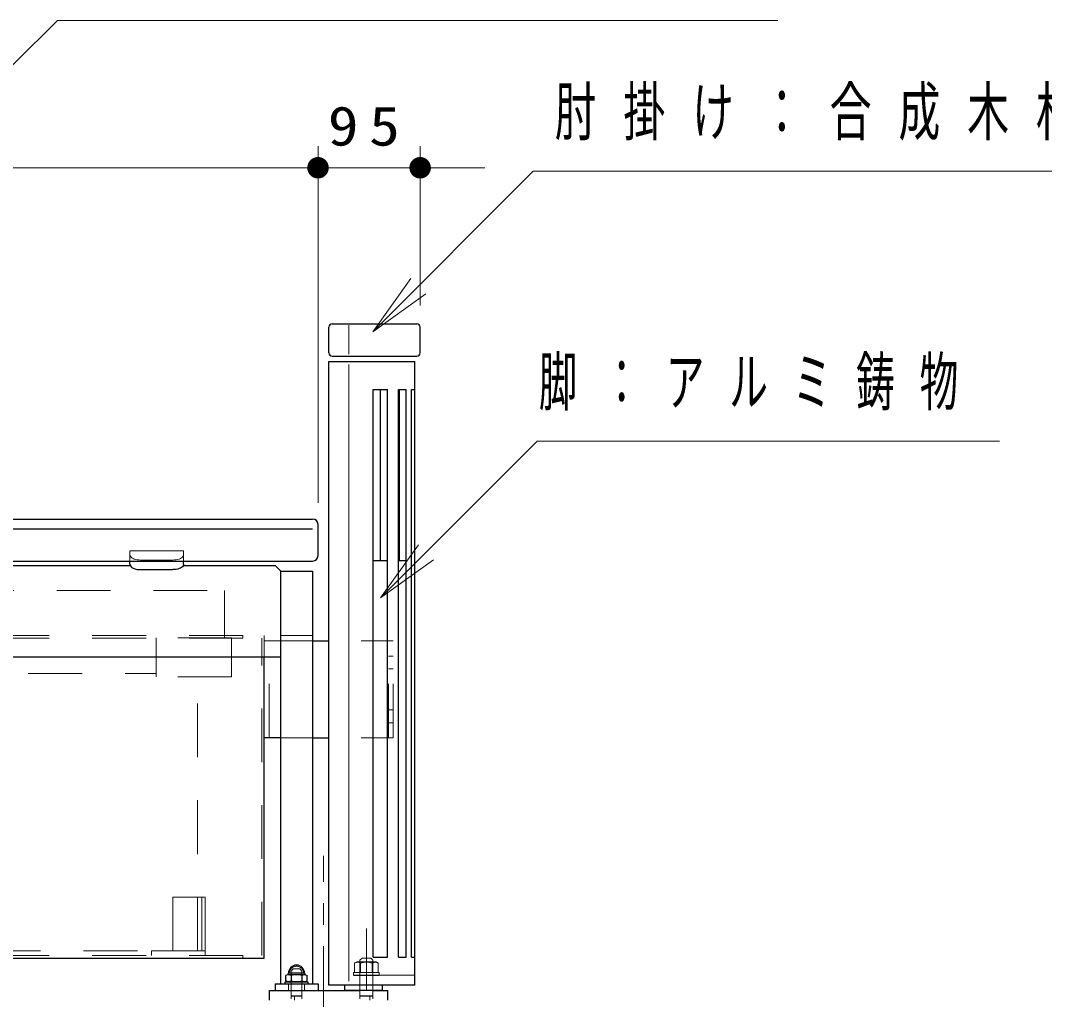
# Model space of a CAD drawing. Units: millimetres on the paper, scale 1:20. Extents: x -365 to 27, y 0 to 257.
# Drawn here: x -257.24 to -209.62, y 108.69 to 154.22 of the extents above; entities that cross this region are included whole.
import ezdxf

# ---------------------------------------------------------------- set-up
doc = ezdxf.new("R2010")
doc.units = ezdxf.units.MM
doc.linetypes.add('USER1', pattern=[4.5, 2.5, -2])
doc.linetypes.add('USER2', pattern=[6, 3, -1, 1, -1])
doc.layers.add('1_20', color=7, linetype='Continuous', lineweight=25)
doc.styles.add('ＭＳ ゴシック', font='')
doc.styles.get('ＭＳ ゴシック').set_extended_font_data('MS Gothic')

# ---------------------------------------------------------------- blocks, each defined once
blk = doc.blocks.new('filled_dot')
at = {"color": 0, "linetype": 'Continuous', "lineweight": -2, "const_width": 1.25}
blk.add_lwpolyline([(-0.625, 0, 1), (0.625, 0, 1)], format="xyb", close=True, dxfattribs=at)

msp = doc.modelspace()

# ---------------------------------------------------------------- linework, layer by layer
at = {"layer": '1_20', "lineweight": 13}
for p, q in [((-243.407, 131.788), (-243.407, 148.37)), ((-243.407, 131.788), (-243.407, 148.37)), ((-238.657, 140.962), (-238.657, 148.37)), ((-321.407, 147.37), (-240.407, 147.37)), ((-246.407, 147.37), (-235.657, 147.37)), ((-240.863, 139.746), (-239.095, 142.221)), ((-240.863, 139.746), (-238.741, 141.867)), ((-238.388, 141.514), (-240.863, 139.746)), ((-241.978, 138.702), (-241.978, 140.056)), ((-241.978, 109.544), (-241.978, 138.224)), ((-240.505, 127.365), (-238.737, 129.84)), ((-240.505, 127.365), (-238.384, 129.487)), ((-238.03, 129.133), (-240.505, 127.365))]:
    msp.add_line(p, q, dxfattribs=at)
at = {"layer": '1_20'}
for p, q in [((-242.757, 140.112), (-238.807, 140.112)), ((-242.907, 138.762), (-242.907, 139.962)), ((-238.657, 138.762), (-238.657, 139.962)), ((-242.757, 138.612), (-238.807, 138.612)), ((-242.907, 109.362), (-242.907, 138.362)), ((-242.907, 138.362), (-238.907, 138.362)), ((-238.907, 109.362), (-238.907, 138.362)), ((-240.842, 110.662), (-240.842, 137.062)), ((-240.842, 137.062), (-240.171, 137.062)), ((-240.499, 129.112), (-240.499, 137.062)), ((-240.171, 110.662), (-240.171, 137.062)), ((-239.669, 110.662), (-239.669, 137.062)), ((-239.669, 137.062), (-239.302, 137.062)), ((-239.611, 129.112), (-239.611, 137.062)), ((-239.302, 110.662), (-239.302, 137.062)), ((-239.055, 110.662), (-239.055, 137.062)), ((-239.055, 137.062), (-238.925, 137.062)), ((-318.157, 131.033), (-243.657, 131.033)), ((-318.157, 130.575), (-243.657, 130.575)), ((-243.407, 129.331), (-243.407, 130.783)), ((-318.157, 129.081), (-243.657, 129.081)), ((-252.157, 128.93), (-252.157, 129.081)), ((-249.657, 128.93), (-249.657, 129.081)), ((-240.842, 129.112), (-240.171, 129.112)), ((-239.669, 129.112), (-239.302, 129.112)), ((-279.672, 128.87), (-252.142, 128.87)), ((-251.657, 128.68), (-250.157, 128.68)), ((-249.672, 128.87), (-245.407, 128.87)), ((-245.157, 128.62), (-245.407, 128.87)), ((-245.157, 128.62), (-245.157, 124.82)), ((-245.157, 128.612), (-243.657, 128.612)), ((-243.657, 128.612), (-243.657, 109.412)), ((-245.157, 128.487), (-245.157, 109.412)), ((-243.657, 125.362), (-242.907, 125.362)), ((-280.907, 124.62), (-245.157, 124.62)), ((-245.157, 120.862), (-245.907, 120.862)), ((-243.657, 120.862), (-242.907, 120.862)), ((-240.842, 110.662), (-240.171, 110.662)), ((-239.669, 110.662), (-239.302, 110.662)), ((-239.055, 110.662), (-238.925, 110.662)), ((-244.831, 109.837), (-244.897, 109.799)), ((-244.897, 109.55), (-244.897, 109.799)), ((-244.831, 109.512), (-244.897, 109.55)), ((-243.983, 109.837), (-244.831, 109.837)), ((-244.07, 109.912), (-244.745, 109.912)), ((-244.652, 109.799), (-244.652, 109.55)), ((-244.162, 109.799), (-244.162, 109.55)), ((-243.983, 109.837), (-243.917, 109.799)), ((-243.983, 109.512), (-243.917, 109.55)), ((-243.917, 109.55), (-243.917, 109.799)), ((-241.757, 109.812), (-240.557, 109.812)), ((-245.407, 109.412), (-243.407, 109.412)), ((-245.407, 109.412), (-245.407, 109.112)), ((-245.407, 109.112), (-243.407, 109.112)), ((-244.932, 109.412), (-244.932, 109.512)), ((-244.932, 109.512), (-243.882, 109.512)), ((-244.932, 109.412), (-243.882, 109.412)), ((-243.983, 109.512), (-244.831, 109.512)), ((-243.882, 109.512), (-243.882, 109.412)), ((-243.407, 109.412), (-243.407, 109.112)), ((-238.907, 109.362), (-242.907, 109.362)), ((-242.157, 109.112), (-242.157, 109.362)), ((-240.407, 109.112), (-242.157, 109.112)), ((-240.407, 109.112), (-240.407, 109.362))]:
    msp.add_line(p, q, dxfattribs=at)
at = {"layer": '1_20', "linetype": 'USER1', "lineweight": 13}
for p, q in [((-249.657, 129.557), (-252.157, 129.557)), ((-252.157, 129.557), (-252.157, 128.93)), ((-249.657, 129.557), (-249.657, 128.93)), ((-251.657, 129.126), (-250.157, 129.126)), ((-314.057, 127.702), (-247.757, 127.702)), ((-247.757, 125.502), (-247.757, 127.702)), ((-250.932, 125.502), (-250.932, 123.702)), ((-247.432, 125.502), (-250.932, 125.502)), ((-247.432, 125.502), (-247.432, 123.702)), ((-245.907, 125.612), (-245.907, 124.62)), ((-245.157, 125.612), (-243.657, 125.612)), ((-310.882, 123.852), (-250.932, 123.852)), ((-247.432, 123.702), (-250.932, 123.702)), ((-249.007, 110.952), (-249.007, 123.702)), ((-312.807, 110.952), (-249.007, 110.952)), ((-241.705, 110.38), (-241.607, 110.437)), ((-241.705, 109.937), (-241.705, 110.38)), ((-240.707, 110.437), (-241.607, 110.437)), ((-241.431, 109.937), (-241.431, 110.38)), ((-240.883, 109.937), (-240.883, 110.38)), ((-240.608, 110.38), (-240.707, 110.437)), ((-240.608, 109.937), (-240.608, 110.38)), ((-238.907, 109.812), (-242.907, 109.812)), ((-241.757, 109.812), (-241.757, 109.937)), ((-241.757, 109.937), (-240.557, 109.937)), ((-241.705, 109.937), (-240.608, 109.937)), ((-240.557, 109.937), (-240.557, 109.812)), ((-244.782, 109.412), (-244.782, 109.112)), ((-244.032, 109.412), (-244.032, 109.112))]:
    msp.add_line(p, q, dxfattribs=at)
at = {"layer": '1_20', "color": 4, "linetype": 'USER1', "lineweight": 13}
for p, q in [((-280.907, 125.612), (-245.907, 125.612)), ((-280.907, 125.497), (-246.022, 125.497)), ((-246.907, 125.497), (-246.907, 125.612)), ((-246.022, 110.727), (-246.022, 125.497)), ((-245.907, 125.362), (-239.907, 125.362)), ((-245.682, 120.862), (-245.682, 125.362)), ((-240.132, 120.862), (-240.132, 125.362)), ((-239.907, 120.862), (-239.907, 125.362)), ((-239.907, 124.66), (-240.132, 124.66)), ((-239.907, 124.06), (-240.132, 124.06)), ((-239.907, 122.16), (-240.132, 122.16)), ((-239.907, 121.56), (-240.132, 121.56)), ((-245.907, 120.862), (-239.907, 120.862)), ((-250.157, 113.452), (-248.657, 113.452)), ((-250.157, 110.952), (-250.157, 113.452)), ((-248.807, 110.952), (-248.807, 113.452)), ((-248.657, 110.952), (-248.657, 113.452)), ((-280.907, 110.727), (-246.022, 110.727)), ((-251.157, 110.952), (-248.657, 110.952)), ((-251.157, 110.952), (-251.157, 110.727)), ((-248.657, 110.952), (-248.657, 110.727)), ((-246.907, 110.612), (-246.907, 110.727))]:
    msp.add_line(p, q, dxfattribs=at)
at = {"layer": '1_20', "color": 4}
for p, q in [((-245.907, 110.612), (-245.907, 124.62)), ((-280.907, 110.612), (-245.907, 110.612))]:
    msp.add_line(p, q, dxfattribs=at)
at = {"layer": '1_20', "linetype": 'USER2', "lineweight": 13}
for p, q in [((-243.157, 90.162), (-243.157, 115.371)), ((-241.157, 109.112), (-241.157, 111.988))]:
    msp.add_line(p, q, dxfattribs=at)
at = {"layer": '1_20', "color": 2, "linetype": 'USER1', "lineweight": 13}
for p, q in [((-241.357, 110.612), (-241.457, 110.512)), ((-241.457, 108.712), (-241.457, 110.512)), ((-241.357, 110.612), (-240.957, 110.612)), ((-240.857, 110.512), (-240.957, 110.612)), ((-240.857, 108.712), (-240.857, 110.512)), ((-244.657, 110.012), (-244.557, 110.112)), ((-244.657, 108.712), (-244.657, 110.012)), ((-244.557, 110.112), (-244.257, 110.112)), ((-244.157, 110.012), (-244.257, 110.112)), ((-244.157, 108.712), (-244.157, 110.012))]:
    msp.add_line(p, q, dxfattribs=at)
at = {"layer": '1_20', "color": 2}
for p, q in [((-245.657, 109.112), (-244.657, 109.112)), ((-245.657, 108.662), (-245.657, 109.112)), ((-244.157, 109.112), (-241.457, 109.112)), ((-240.857, 109.112), (-240.157, 109.112)), ((-240.157, 108.662), (-240.157, 109.112)), ((-244.657, 108.862), (-244.157, 108.862)), ((-241.457, 108.862), (-240.857, 108.862))]:
    msp.add_line(p, q, dxfattribs=at)
at = {"layer": '1_20', "color": 2, "lineweight": 13}
for p, q in [((-244.5, 108.662), (-244.5, 108.862)), ((-241, 108.662), (-241, 108.862))]:
    msp.add_line(p, q, dxfattribs=at)
at = {"layer": '1_20', "lineweight": 13}
for points in [[(-279.62, 130.326), (-255.523, 154.22), (-222.024, 154.22)], [(-240.863, 139.746), (-233.401, 147.207), (-195.963, 147.207)], [(-240.505, 127.365), (-233.219, 134.651), (-211.72, 134.651)]]:
    msp.add_lwpolyline(points, dxfattribs=at)
at = {"layer": '1_20', "linetype": 'USER1', "lineweight": 13}
for points in [[(-252.157, 129.376), (-252.151, 129.337), (-252.133, 129.299), (-252.103, 129.263), (-252.062, 129.229), (-252.011, 129.199), (-251.951, 129.174), (-251.884, 129.153), (-251.812, 129.138), (-251.735, 129.129), (-251.657, 129.126)], [(-249.657, 129.376), (-249.663, 129.337), (-249.681, 129.299), (-249.712, 129.263), (-249.752, 129.229), (-249.803, 129.199), (-249.863, 129.174), (-249.93, 129.153), (-250.002, 129.138), (-250.079, 129.129), (-250.157, 129.126)]]:
    msp.add_lwpolyline(points, dxfattribs=at)
at = {"layer": '1_20'}
for points in [[(-252.157, 128.93), (-252.151, 128.891), (-252.133, 128.853), (-252.103, 128.817), (-252.062, 128.784), (-252.011, 128.754), (-251.951, 128.728), (-251.884, 128.708), (-251.812, 128.693), (-251.735, 128.684), (-251.657, 128.68)], [(-249.657, 128.93), (-249.663, 128.891), (-249.681, 128.853), (-249.712, 128.817), (-249.752, 128.784), (-249.803, 128.754), (-249.863, 128.728), (-249.93, 128.708), (-250.002, 128.693), (-250.079, 128.684), (-250.157, 128.68)]]:
    msp.add_lwpolyline(points, dxfattribs=at)
for centre, radius, start, end in [((-242.757, 139.962), 0.15, 90, 180), ((-238.807, 139.962), 0.15, 0, 90), ((-242.757, 138.762), 0.15, 180, 270), ((-238.807, 138.762), 0.15, 270, 0), ((-243.657, 130.783), 0.25, 0, 90), ((-243.657, 129.331), 0.25, 270, 0), ((-244.407, 109.912), 0.375, 0, 180), ((-244.831, 109.394), 0.443, 66.135, 90), ((-244.831, 109.955), 0.443, 270, 293.8651), ((-244.745, 109.837), 0.075, 90, 180), ((-244.407, 109.026), 0.811, 72.412, 107.5881), ((-244.407, 110.323), 0.811, 252.4119, 287.5881), ((-243.983, 109.394), 0.443, 90, 113.8651), ((-243.983, 109.955), 0.443, 246.1349, 270), ((-244.07, 109.837), 0.075, 0, 90)]:
    msp.add_arc(centre, radius, start, end, dxfattribs=at)
at = {"layer": '1_20', "linetype": 'USER1', "lineweight": 13}
for centre, radius, start, end in [((-244.407, 109.912), 0.325, 0, 180), ((-241.568, 110.18), 0.243, 55.6159, 124.3841), ((-241.157, 109.515), 0.908, 72.4121, 107.5879), ((-240.745, 110.18), 0.243, 55.6159, 124.3841)]:
    msp.add_arc(centre, radius, start, end, dxfattribs=at)

# ---------------------------------------------------------------- block references
at = {"layer": '1_20', "lineweight": 13, "xscale": 0.4, "yscale": 0.4}
for p in [(-243.407, 147.37), (-238.657, 147.37)]:
    msp.add_blockref('filled_dot', p, dxfattribs=at)
at = {"layer": '1_20', "lineweight": 13, "xscale": 0.4, "yscale": 0.4, "rotation": 180}
msp.add_blockref('filled_dot', (-243.407, 147.37), dxfattribs=at)

# ---------------------------------------------------------------- texts
at = {"layer": '1_20', "style": 'ＭＳ ゴシック'}
for s, insert, char_height, attachment_point in [('\\T1.64;\\W0.65;肘掛け：合成木材\u3000３０ｔ', (-232.403, 149.857), 2.199, 4), ('\\T1.34;\\W1.15;95', (-241.032, 148.37), 1.833, 8), ('\\T1.64;\\W0.6;脚：アルミ鋳物', (-233.137, 137.301), 2.199, 4)]:
    msp.add_mtext(s, dxfattribs=dict(at, insert=insert, char_height=char_height, attachment_point=attachment_point))

doc.saveas('drawing.dxf')
